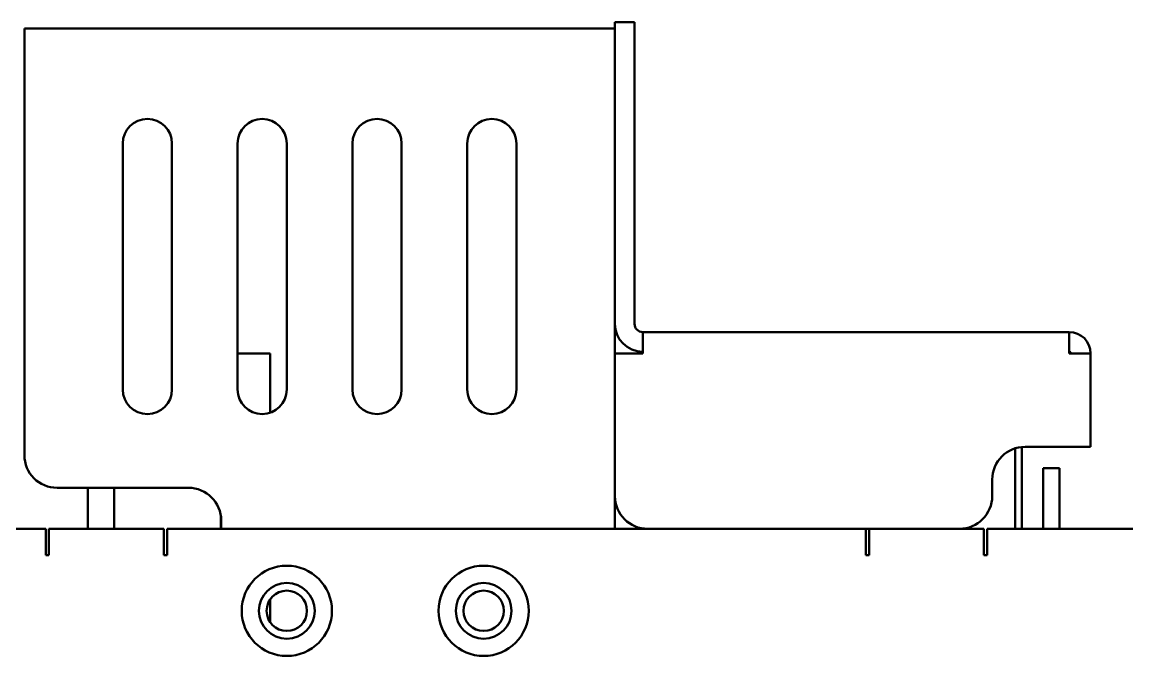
# Model space of a CAD drawing. Header units: millimetres. Extents: x 3100 to 5091, y 868 to 1900.
# Drawn here: x 3286.3 to 3353.7, y 1470.1 to 1508.8 of the extents above; entities that cross this region are included whole.
import ezdxf

# ---------------------------------------------------------------- set-up
doc = ezdxf.new("R2010")
doc.units = ezdxf.units.MM
doc.header["$LTSCALE"] = 1.8
doc.layers.add('외형선(ISO)', color=7, linetype='Continuous', lineweight=50)

msp = doc.modelspace()

# ---------------------------------------------------------------- linework, layer by layer
at = {"layer": '외형선(ISO)'}
for p, q in [((3322.44, 1508.396), (3322.44, 1508.796)), ((3323.64, 1508.796), (3322.44, 1508.796)), ((3323.64, 1508.796), (3323.64, 1506.796)), ((3286.44, 1508.396), (3322.44, 1508.396)), ((3286.44, 1508.396), (3286.44, 1482.396)), ((3287.44, 1508.397), (3297.026, 1508.397)), ((3287.44, 1508.396), (3287.44, 1508.397)), ((3288.799, 1508.397), (3291.162, 1508.397)), ((3288.799, 1508.397), (3288.799, 1508.397)), ((3291.162, 1508.397), (3293.451, 1508.397)), ((3293.451, 1508.397), (3293.451, 1508.397)), ((3293.451, 1508.397), (3294.129, 1508.397)), ((3294.129, 1508.397), (3294.129, 1508.397)), ((3294.129, 1508.397), (3294.204, 1508.397)), ((3294.204, 1508.397), (3295.943, 1508.397)), ((3294.204, 1508.397), (3294.204, 1508.397)), ((3295.943, 1508.397), (3295.943, 1508.397)), ((3297.026, 1508.396), (3297.026, 1508.397)), ((3299.751, 1508.397), (3299.774, 1508.397)), ((3299.751, 1508.396), (3299.751, 1508.397)), ((3299.774, 1508.397), (3299.931, 1508.397)), ((3299.774, 1508.396), (3299.774, 1508.397)), ((3299.931, 1508.397), (3303.431, 1508.397)), ((3299.931, 1508.396), (3299.931, 1508.397)), ((3303.431, 1508.396), (3303.431, 1508.397)), ((3303.431, 1508.397), (3303.506, 1508.397)), ((3303.506, 1508.396), (3303.506, 1508.397)), ((3308.151, 1508.397), (3309.074, 1508.397)), ((3308.151, 1508.396), (3308.151, 1508.397)), ((3309.074, 1508.397), (3309.848, 1508.397)), ((3309.848, 1508.397), (3309.863, 1508.397)), ((3309.848, 1508.396), (3309.848, 1508.397)), ((3309.863, 1508.397), (3310.766, 1508.397)), ((3309.863, 1508.396), (3309.863, 1508.397)), ((3310.766, 1508.397), (3311.811, 1508.397)), ((3311.811, 1508.397), (3312.7, 1508.397)), ((3311.811, 1508.396), (3311.811, 1508.397)), ((3312.7, 1508.396), (3312.7, 1508.397)), ((3316.433, 1508.397), (3316.918, 1508.397)), ((3316.433, 1508.396), (3316.433, 1508.397)), ((3316.918, 1508.397), (3318.255, 1508.397)), ((3318.255, 1508.397), (3319.613, 1508.397)), ((3319.613, 1508.397), (3320.07, 1508.397)), ((3320.07, 1508.396), (3320.07, 1508.397)), ((3322.44, 1508.396), (3322.44, 1477.896)), ((3323.64, 1506.796), (3323.64, 1490.396)), ((3292.44, 1486.396), (3292.44, 1501.396)), ((3295.44, 1501.396), (3295.44, 1486.396)), ((3299.44, 1486.396), (3299.44, 1501.396)), ((3302.44, 1501.396), (3302.44, 1486.396)), ((3306.44, 1486.396), (3306.44, 1501.396)), ((3309.44, 1501.396), (3309.44, 1486.396)), ((3313.44, 1486.396), (3313.44, 1501.396)), ((3316.44, 1501.396), (3316.44, 1486.396)), ((3324.14, 1488.596), (3324.14, 1489.896)), ((3324.14, 1489.896), (3350.14, 1489.896)), ((3350.14, 1489.896), (3350.14, 1488.596)), ((3299.44, 1488.596), (3301.416, 1488.596)), ((3301.416, 1487.596), (3301.416, 1488.596)), ((3324.14, 1488.596), (3322.44, 1488.596)), ((3351.44, 1488.596), (3350.14, 1488.596)), ((3351.44, 1488.596), (3351.44, 1482.896)), ((3301.416, 1487.596), (3301.416, 1484.974)), ((3346.84, 1477.896), (3346.84, 1482.804)), ((3347.238, 1482.886), (3347.238, 1477.896)), ((3347.44, 1482.896), (3351.44, 1482.896)), ((3349.54, 1481.596), (3348.54, 1481.596)), ((3348.54, 1477.896), (3348.54, 1481.596)), ((3349.54, 1481.596), (3349.54, 1477.896)), ((3288.44, 1480.396), (3296.44, 1480.396)), ((3290.316, 1477.896), (3290.316, 1480.396)), ((3291.916, 1477.896), (3291.916, 1480.396)), ((3345.44, 1479.896), (3345.44, 1480.896)), ((3298.416, 1477.896), (3298.416, 1478.705)), ((3298.44, 1478.396), (3298.44, 1477.896)), ((3287.74, 1477.896), (3267.14, 1477.896)), ((3287.74, 1477.896), (3287.74, 1476.896)), ((3287.94, 1476.896), (3287.94, 1477.896)), ((3294.94, 1477.896), (3287.94, 1477.896)), ((3294.94, 1477.896), (3294.94, 1476.896)), ((3295.14, 1476.896), (3295.14, 1477.896)), ((3337.74, 1477.896), (3295.14, 1477.896)), ((3337.74, 1477.896), (3337.74, 1476.896)), ((3337.94, 1477.896), (3337.74, 1477.896)), ((3337.94, 1476.896), (3337.94, 1477.896)), ((3344.94, 1477.896), (3337.94, 1477.896)), ((3344.94, 1477.896), (3344.94, 1476.896)), ((3345.14, 1476.896), (3345.14, 1477.896)), ((3361.34, 1477.896), (3345.14, 1477.896)), ((3287.74, 1476.296), (3287.74, 1476.896)), ((3287.94, 1476.296), (3287.74, 1476.296)), ((3287.94, 1476.896), (3287.94, 1476.296)), ((3294.94, 1476.296), (3294.94, 1476.896)), ((3295.14, 1476.296), (3294.94, 1476.296)), ((3295.14, 1476.896), (3295.14, 1476.296)), ((3337.74, 1476.296), (3337.74, 1476.896)), ((3337.94, 1476.296), (3337.74, 1476.296)), ((3337.94, 1476.896), (3337.94, 1476.296)), ((3344.94, 1476.296), (3344.94, 1476.896)), ((3345.14, 1476.296), (3344.94, 1476.296)), ((3345.14, 1476.896), (3345.14, 1476.296)), ((3301.416, 1473.577), (3301.416, 1472.216))]:
    msp.add_line(p, q, dxfattribs=at)
for centre, radius in [((3302.44, 1472.896), 2.75), ((3314.44, 1472.896), 2.75), ((3302.44, 1472.896), 1.7), ((3314.44, 1472.896), 1.7), ((3302.44, 1472.896), 1.23), ((3314.44, 1472.896), 1.23)]:
    msp.add_circle(centre, radius, dxfattribs=at)
for centre, radius, start, end in [((3293.94, 1501.396), 1.5, 0, 180), ((3300.94, 1501.396), 1.5, 0, 180), ((3307.94, 1501.396), 1.5, 0, 180), ((3314.94, 1501.396), 1.5, 0, 180), ((3324.14, 1490.396), 1.7, 180, 270), ((3324.14, 1490.396), 0.5, 180, 270), ((3350.14, 1488.596), 1.3, 0, 90), ((3350.14, 1488.596), 0.1, 0, 90), ((3293.94, 1486.396), 1.5, 180, 0), ((3300.94, 1486.396), 1.5, 180, 0), ((3307.94, 1486.396), 1.5, 180, 0), ((3314.94, 1486.396), 1.5, 180, 0), ((3288.44, 1482.396), 2, 180, 270), ((3347.44, 1480.896), 2, 90, 180), ((3296.44, 1478.396), 2, 0, 90), ((3324.44, 1479.896), 2, 180, 270), ((3343.44, 1479.896), 2, 270, 0)]:
    msp.add_arc(centre, radius, start, end, dxfattribs=at)

doc.saveas('drawing.dxf')
